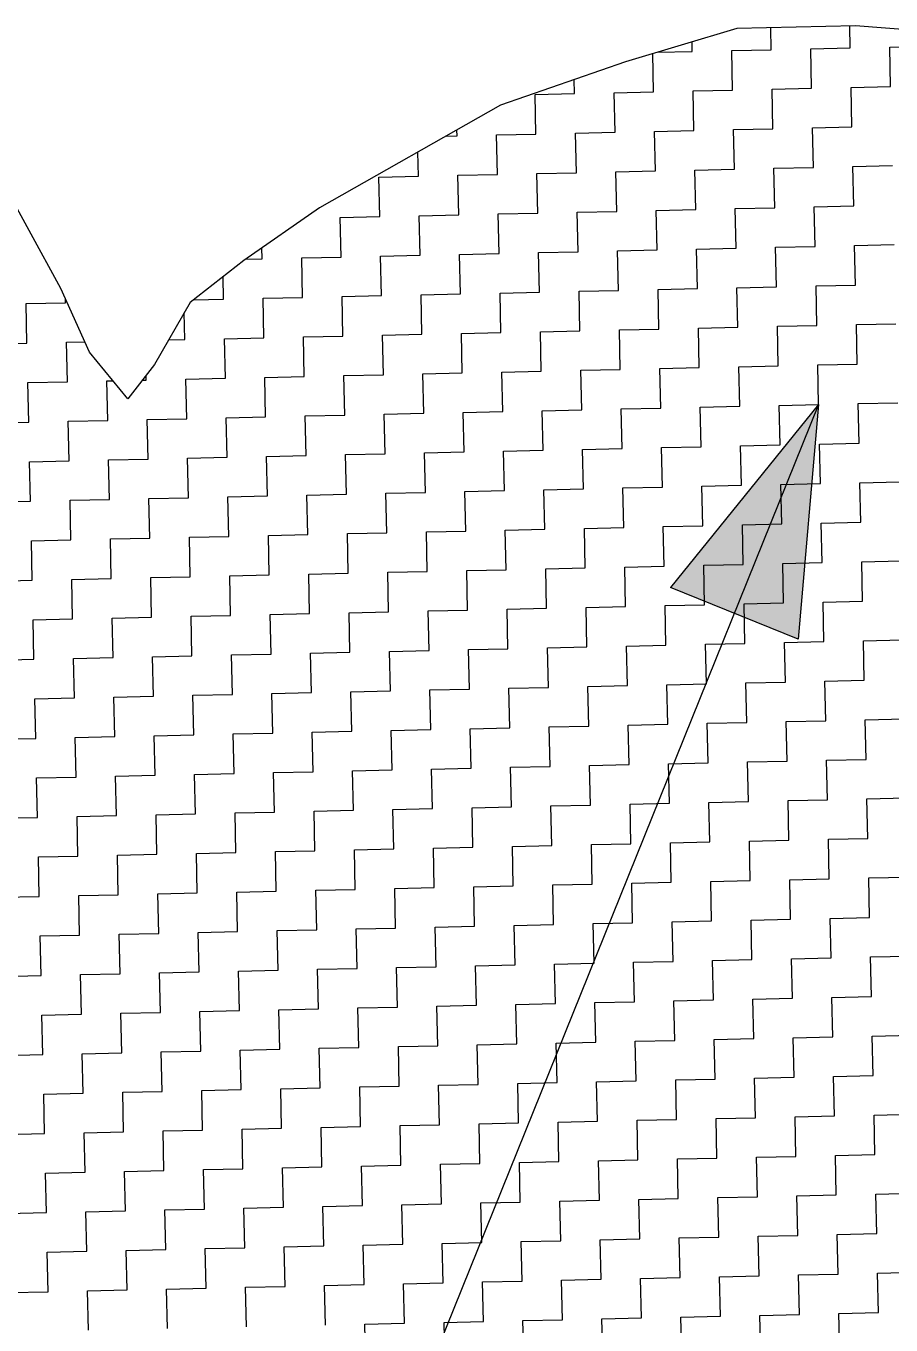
# Model space of a CAD drawing. Header units: metres. Extents: x 281463 to 283423, y 2096851 to 2099007.
# Drawn here: x 282802.3 to 282936.6, y 2098510 to 2098711.6 of the extents above; entities that cross this region are included whole.
import ezdxf

# ---------------------------------------------------------------- set-up
doc = ezdxf.new("R2010")
doc.units = ezdxf.units.M
doc.layers.add('POLY_HATCH', color=12, linetype='Continuous')

msp = doc.modelspace()

# ---------------------------------------------------------------- hatches: boundary and pattern name
h = msp.add_hatch(color=256)
h.paths.add_polyline_path([(282912.29, 2098620.44), (282922.2, 2098616.44), (282925.37, 2098652.83)])
h.paths.add_polyline_path([(282925.37, 2098652.83), (282902.38, 2098624.44), (282912.29, 2098620.44)])

# ---------------------------------------------------------------- linework, layer by layer
for points in [[(282925.37, 2098652.83), (282846.56, 2098457.69)], [(282925.37, 2098652.83), (282902.38, 2098624.44)], [(282925.37, 2098652.83), (282922.2, 2098616.44)], [(282922.2, 2098616.44), (282902.38, 2098624.44)]]:
    msp.add_lwpolyline(points)
at = {"layer": 'POLY_HATCH'}
for p, q in [((282912.65, 2098711.15), (282895.36, 2098706.02)), ((282931.1, 2098711.56), (282912.65, 2098711.15)), ((282947.48, 2098710.35), (282931.1, 2098711.56)), ((282895.36, 2098706.02), (282875.99, 2098699.26)), ((282875.99, 2098699.26), (282847.87, 2098683.35)), ((282807.72, 2098670.85), (282793.98, 2098695.85)), ((282847.87, 2098683.35), (282836.11, 2098675.18)), ((282836.11, 2098675.18), (282827.81, 2098668.66)), ((282812.16, 2098660.93), (282807.72, 2098670.85)), ((282827.81, 2098668.66), (282822.23, 2098659.05)), ((282818.13, 2098653.69), (282812.16, 2098660.93)), ((282822.23, 2098659.05), (282818.13, 2098653.69))]:
    msp.add_line(p, q, dxfattribs=at)
at = {"layer": 'POLY_HATCH', "linetype": 'Continuous'}
for p, q in [((282918, 2098707.88), (282917.93, 2098711.27)), ((282930.27, 2098708.16), (282930.19, 2098711.54)), ((282905.74, 2098707.61), (282905.71, 2098709.09)), ((282911.87, 2098707.75), (282918, 2098707.88)), ((282924.14, 2098708.02), (282930.27, 2098708.16)), ((282924.27, 2098701.89), (282924.14, 2098708.02)), ((282936.4, 2098708.29), (282942.53, 2098708.43)), ((282936.54, 2098702.16), (282936.4, 2098708.29)), ((282899.74, 2098701.34), (282899.61, 2098707.28)), ((282900.31, 2098707.49), (282905.74, 2098707.61)), ((282912.01, 2098701.61), (282911.87, 2098707.75)), ((282887.48, 2098701.07), (282887.43, 2098703.25)), ((282918.14, 2098701.75), (282924.27, 2098701.89)), ((282930.41, 2098702.02), (282936.54, 2098702.16)), ((282930.54, 2098695.89), (282930.41, 2098702.02)), ((282881.35, 2098700.93), (282887.48, 2098701.07)), ((282881.48, 2098694.8), (282881.35, 2098700.93)), ((282893.61, 2098701.2), (282899.74, 2098701.34)), ((282893.75, 2098695.07), (282893.61, 2098701.2)), ((282905.88, 2098701.48), (282912.01, 2098701.61)), ((282906.01, 2098695.34), (282905.88, 2098701.48)), ((282918.28, 2098695.62), (282918.14, 2098701.75)), ((282924.41, 2098695.75), (282930.54, 2098695.89)), ((282867.55, 2098694.48), (282869.22, 2098694.52)), ((282869.22, 2098694.52), (282869.2, 2098695.42)), ((282875.35, 2098694.66), (282881.48, 2098694.8)), ((282875.49, 2098688.53), (282875.35, 2098694.66)), ((282887.62, 2098694.93), (282893.75, 2098695.07)), ((282887.75, 2098688.8), (282887.62, 2098694.93)), ((282899.88, 2098695.21), (282906.01, 2098695.34)), ((282900.02, 2098689.07), (282899.88, 2098695.21)), ((282912.15, 2098695.48), (282918.28, 2098695.62)), ((282912.28, 2098689.35), (282912.15, 2098695.48)), ((282924.55, 2098689.62), (282924.41, 2098695.75)), ((282863.22, 2098688.25), (282863.14, 2098691.99)), ((282930.68, 2098689.76), (282936.81, 2098689.9)), ((282930.82, 2098683.63), (282930.68, 2098689.76)), ((282857.09, 2098688.12), (282863.22, 2098688.25)), ((282857.23, 2098681.98), (282857.09, 2098688.12)), ((282869.36, 2098688.39), (282875.49, 2098688.53)), ((282869.49, 2098682.26), (282869.36, 2098688.39)), ((282881.62, 2098688.66), (282887.75, 2098688.8)), ((282881.76, 2098682.53), (282881.62, 2098688.66)), ((282893.89, 2098688.94), (282900.02, 2098689.07)), ((282894.02, 2098682.8), (282893.89, 2098688.94)), ((282906.15, 2098689.21), (282912.28, 2098689.35)), ((282906.29, 2098683.08), (282906.15, 2098689.21)), ((282918.42, 2098689.49), (282924.55, 2098689.62)), ((282918.55, 2098683.35), (282918.42, 2098689.49)), ((282851.09, 2098681.85), (282857.23, 2098681.98)), ((282851.23, 2098675.71), (282851.09, 2098681.85)), ((282863.36, 2098682.12), (282869.49, 2098682.26)), ((282863.5, 2098675.99), (282863.36, 2098682.12)), ((282875.62, 2098682.39), (282881.76, 2098682.53)), ((282875.76, 2098676.26), (282875.62, 2098682.39)), ((282887.89, 2098682.67), (282894.02, 2098682.8)), ((282888.03, 2098676.54), (282887.89, 2098682.67)), ((282900.16, 2098682.94), (282906.29, 2098683.08)), ((282900.29, 2098676.81), (282900.16, 2098682.94)), ((282912.42, 2098683.22), (282918.55, 2098683.35)), ((282912.56, 2098677.08), (282912.42, 2098683.22)), ((282924.69, 2098683.49), (282930.82, 2098683.63)), ((282924.82, 2098677.36), (282924.69, 2098683.49)), ((282838.97, 2098675.44), (282838.93, 2098677.14)), ((282845.1, 2098675.58), (282851.23, 2098675.71)), ((282857.36, 2098675.85), (282863.5, 2098675.99)), ((282857.5, 2098669.72), (282857.36, 2098675.85)), ((282869.63, 2098676.12), (282875.76, 2098676.26)), ((282869.77, 2098669.99), (282869.63, 2098676.12)), ((282881.89, 2098676.4), (282888.03, 2098676.54)), ((282882.03, 2098670.27), (282881.89, 2098676.4)), ((282894.16, 2098676.67), (282900.29, 2098676.81)), ((282894.3, 2098670.54), (282894.16, 2098676.67)), ((282906.42, 2098676.95), (282912.56, 2098677.08)), ((282906.56, 2098670.81), (282906.42, 2098676.95)), ((282918.69, 2098677.22), (282924.82, 2098677.36)), ((282918.83, 2098671.09), (282918.69, 2098677.22)), ((282930.95, 2098677.49), (282937.09, 2098677.63)), ((282931.09, 2098671.36), (282930.95, 2098677.49)), ((282836.4, 2098675.38), (282838.97, 2098675.44)), ((282845.24, 2098669.44), (282845.1, 2098675.58)), ((282832.97, 2098669.17), (282832.89, 2098672.65)), ((282851.37, 2098669.58), (282857.5, 2098669.72)), ((282851.51, 2098663.45), (282851.37, 2098669.58)), ((282863.63, 2098669.85), (282869.77, 2098669.99)), ((282863.77, 2098663.72), (282863.63, 2098669.85)), ((282875.9, 2098670.13), (282882.03, 2098670.27)), ((282876.04, 2098664), (282875.9, 2098670.13)), ((282888.16, 2098670.4), (282894.3, 2098670.54)), ((282888.3, 2098664.27), (282888.16, 2098670.4)), ((282900.43, 2098670.68), (282906.56, 2098670.81)), ((282900.57, 2098664.54), (282900.43, 2098670.68)), ((282912.69, 2098670.95), (282918.83, 2098671.09)), ((282912.83, 2098664.82), (282912.69, 2098670.95)), ((282924.96, 2098671.22), (282931.09, 2098671.36)), ((282925.1, 2098665.09), (282924.96, 2098671.22)), ((282802.31, 2098668.48), (282808.44, 2098668.62)), ((282802.45, 2098662.35), (282802.31, 2098668.48)), ((282808.44, 2098668.62), (282808.43, 2098669.28)), ((282828.32, 2098669.07), (282832.97, 2098669.17)), ((282839.1, 2098669.31), (282845.24, 2098669.44)), ((282839.24, 2098663.17), (282839.1, 2098669.31)), ((282826.98, 2098662.9), (282826.88, 2098667.06)), ((282857.64, 2098663.58), (282863.77, 2098663.72)), ((282857.78, 2098657.45), (282857.64, 2098663.58)), ((282869.9, 2098663.86), (282876.04, 2098664)), ((282870.04, 2098657.73), (282869.9, 2098663.86)), ((282882.17, 2098664.13), (282888.3, 2098664.27)), ((282882.31, 2098658), (282882.17, 2098664.13)), ((282894.43, 2098664.41), (282900.57, 2098664.54)), ((282894.57, 2098658.27), (282894.43, 2098664.41)), ((282906.7, 2098664.68), (282912.83, 2098664.82)), ((282906.84, 2098658.55), (282906.7, 2098664.68)), ((282918.96, 2098664.96), (282925.1, 2098665.09)), ((282919.1, 2098658.82), (282918.96, 2098664.96)), ((282931.23, 2098665.23), (282937.36, 2098665.37)), ((282931.37, 2098659.1), (282931.23, 2098665.23)), ((282796.31, 2098662.21), (282802.45, 2098662.35)), ((282808.58, 2098662.49), (282811.44, 2098662.55)), ((282808.72, 2098656.36), (282808.58, 2098662.49)), ((282824.43, 2098662.84), (282826.98, 2098662.9)), ((282833.11, 2098663.04), (282839.24, 2098663.17)), ((282833.25, 2098656.9), (282833.11, 2098663.04)), ((282845.37, 2098663.31), (282851.51, 2098663.45)), ((282845.51, 2098657.18), (282845.37, 2098663.31)), ((282863.91, 2098657.59), (282870.04, 2098657.73)), ((282864.05, 2098651.46), (282863.91, 2098657.59)), ((282876.17, 2098657.86), (282882.31, 2098658)), ((282876.31, 2098651.73), (282876.17, 2098657.86)), ((282888.44, 2098658.14), (282894.57, 2098658.27)), ((282888.58, 2098652.01), (282888.44, 2098658.14)), ((282900.7, 2098658.41), (282906.84, 2098658.55)), ((282900.84, 2098652.28), (282900.7, 2098658.41)), ((282912.97, 2098658.69), (282919.1, 2098658.82)), ((282913.11, 2098652.55), (282912.97, 2098658.69)), ((282925.23, 2098658.96), (282931.37, 2098659.1)), ((282925.37, 2098652.83), (282925.23, 2098658.96)), ((282802.58, 2098656.22), (282808.72, 2098656.36)), ((282802.72, 2098650.09), (282802.58, 2098656.22)), ((282814.85, 2098656.49), (282815.8, 2098656.51)), ((282814.98, 2098650.36), (282814.85, 2098656.49)), ((282820.37, 2098656.62), (282820.98, 2098656.63)), ((282820.98, 2098656.63), (282820.96, 2098657.4)), ((282827.11, 2098656.77), (282833.25, 2098656.9)), ((282827.25, 2098650.63), (282827.11, 2098656.77)), ((282839.38, 2098657.04), (282845.51, 2098657.18)), ((282839.51, 2098650.91), (282839.38, 2098657.04)), ((282851.64, 2098657.32), (282857.78, 2098657.45)), ((282851.78, 2098651.18), (282851.64, 2098657.32)), ((282857.91, 2098651.32), (282864.05, 2098651.46)), ((282870.18, 2098651.59), (282876.31, 2098651.73)), ((282870.31, 2098645.46), (282870.18, 2098651.59)), ((282882.44, 2098651.87), (282888.58, 2098652.01)), ((282882.58, 2098645.74), (282882.44, 2098651.87)), ((282894.71, 2098652.14), (282900.84, 2098652.28)), ((282894.84, 2098646.01), (282894.71, 2098652.14)), ((282906.97, 2098652.42), (282913.11, 2098652.55)), ((282907.11, 2098646.28), (282906.97, 2098652.42)), ((282919.24, 2098652.69), (282925.37, 2098652.83)), ((282919.37, 2098646.56), (282919.24, 2098652.69)), ((282931.5, 2098652.96), (282937.64, 2098653.1)), ((282931.64, 2098646.83), (282931.5, 2098652.96)), ((282796.59, 2098649.95), (282802.72, 2098650.09)), ((282808.85, 2098650.22), (282814.98, 2098650.36)), ((282808.99, 2098644.09), (282808.85, 2098650.22)), ((282821.12, 2098650.5), (282827.25, 2098650.63)), ((282821.25, 2098644.37), (282821.12, 2098650.5)), ((282833.38, 2098650.77), (282839.51, 2098650.91)), ((282833.52, 2098644.64), (282833.38, 2098650.77)), ((282845.65, 2098651.05), (282851.78, 2098651.18)), ((282845.78, 2098644.91), (282845.65, 2098651.05)), ((282858.05, 2098645.19), (282857.91, 2098651.32)), ((282864.18, 2098645.32), (282870.31, 2098645.46)), ((282876.45, 2098645.6), (282882.58, 2098645.74)), ((282876.58, 2098639.47), (282876.45, 2098645.6)), ((282888.71, 2098645.87), (282894.84, 2098646.01)), ((282888.85, 2098639.74), (282888.71, 2098645.87)), ((282900.98, 2098646.15), (282907.11, 2098646.28)), ((282901.11, 2098640.01), (282900.98, 2098646.15)), ((282913.24, 2098646.42), (282919.37, 2098646.56)), ((282913.38, 2098640.29), (282913.24, 2098646.42)), ((282925.51, 2098646.69), (282931.64, 2098646.83)), ((282925.64, 2098640.56), (282925.51, 2098646.69)), ((282802.86, 2098643.95), (282808.99, 2098644.09)), ((282802.99, 2098637.82), (282802.86, 2098643.95)), ((282815.12, 2098644.23), (282821.25, 2098644.37)), ((282815.26, 2098638.1), (282815.12, 2098644.23)), ((282827.39, 2098644.5), (282833.52, 2098644.64)), ((282827.52, 2098638.37), (282827.39, 2098644.5)), ((282839.65, 2098644.78), (282845.78, 2098644.91)), ((282839.79, 2098638.64), (282839.65, 2098644.78)), ((282851.92, 2098645.05), (282858.05, 2098645.19)), ((282852.05, 2098638.92), (282851.92, 2098645.05)), ((282864.32, 2098639.19), (282864.18, 2098645.32)), ((282870.45, 2098639.33), (282876.58, 2098639.47)), ((282882.72, 2098639.6), (282888.85, 2098639.74)), ((282882.85, 2098633.47), (282882.72, 2098639.6)), ((282894.98, 2098639.88), (282901.11, 2098640.01)), ((282895.12, 2098633.74), (282894.98, 2098639.88)), ((282907.25, 2098640.15), (282913.38, 2098640.29)), ((282907.38, 2098634.02), (282907.25, 2098640.15)), ((282919.51, 2098640.43), (282925.64, 2098640.56)), ((282919.65, 2098634.29), (282919.51, 2098640.43)), ((282931.78, 2098640.7), (282937.91, 2098640.84)), ((282931.91, 2098634.57), (282931.78, 2098640.7)), ((282796.86, 2098637.68), (282802.99, 2098637.82)), ((282809.13, 2098637.96), (282815.26, 2098638.1)), ((282809.26, 2098631.83), (282809.13, 2098637.96)), ((282821.39, 2098638.23), (282827.52, 2098638.37)), ((282821.53, 2098632.1), (282821.39, 2098638.23)), ((282833.66, 2098638.51), (282839.79, 2098638.64)), ((282833.79, 2098632.37), (282833.66, 2098638.51)), ((282845.92, 2098638.78), (282852.05, 2098638.92)), ((282846.06, 2098632.65), (282845.92, 2098638.78)), ((282858.19, 2098639.05), (282864.32, 2098639.19)), ((282858.32, 2098632.92), (282858.19, 2098639.05)), ((282870.59, 2098633.2), (282870.45, 2098639.33)), ((282876.72, 2098633.33), (282882.85, 2098633.47)), ((282876.86, 2098627.2), (282876.72, 2098633.33)), ((282888.99, 2098633.61), (282895.12, 2098633.74)), ((282889.12, 2098627.47), (282888.99, 2098633.61)), ((282901.25, 2098633.88), (282907.38, 2098634.02)), ((282901.39, 2098627.75), (282901.25, 2098633.88)), ((282913.52, 2098634.16), (282919.65, 2098634.29)), ((282913.65, 2098628.02), (282913.52, 2098634.16)), ((282925.78, 2098634.43), (282931.91, 2098634.57)), ((282925.92, 2098628.3), (282925.78, 2098634.43)), ((282803.13, 2098631.69), (282809.26, 2098631.83)), ((282803.27, 2098625.56), (282803.13, 2098631.69)), ((282815.4, 2098631.96), (282821.53, 2098632.1)), ((282815.53, 2098625.83), (282815.4, 2098631.96)), ((282827.66, 2098632.24), (282833.79, 2098632.37)), ((282827.8, 2098626.1), (282827.66, 2098632.24)), ((282839.93, 2098632.51), (282846.06, 2098632.65)), ((282840.06, 2098626.38), (282839.93, 2098632.51)), ((282852.19, 2098632.79), (282858.32, 2098632.92)), ((282852.33, 2098626.65), (282852.19, 2098632.79)), ((282864.46, 2098633.06), (282870.59, 2098633.2)), ((282864.59, 2098626.93), (282864.46, 2098633.06)), ((282882.99, 2098627.34), (282889.12, 2098627.47)), ((282883.13, 2098621.21), (282882.99, 2098627.34)), ((282895.26, 2098627.61), (282901.39, 2098627.75)), ((282895.39, 2098621.48), (282895.26, 2098627.61)), ((282907.52, 2098627.89), (282913.65, 2098628.02)), ((282907.66, 2098621.75), (282907.52, 2098627.89)), ((282919.79, 2098628.16), (282925.92, 2098628.3)), ((282919.92, 2098622.03), (282919.79, 2098628.16)), ((282932.05, 2098628.43), (282938.18, 2098628.57)), ((282932.19, 2098622.3), (282932.05, 2098628.43)), ((282797.14, 2098625.42), (282803.27, 2098625.56)), ((282809.4, 2098625.69), (282815.53, 2098625.83)), ((282809.54, 2098619.56), (282809.4, 2098625.69)), ((282821.67, 2098625.97), (282827.8, 2098626.1)), ((282821.8, 2098619.83), (282821.67, 2098625.97)), ((282833.93, 2098626.24), (282840.06, 2098626.38)), ((282834.07, 2098620.11), (282833.93, 2098626.24)), ((282846.2, 2098626.52), (282852.33, 2098626.65)), ((282846.33, 2098620.38), (282846.2, 2098626.52)), ((282858.46, 2098626.79), (282864.59, 2098626.93)), ((282858.6, 2098620.66), (282858.46, 2098626.79)), ((282870.73, 2098627.06), (282876.86, 2098627.2)), ((282870.86, 2098620.93), (282870.73, 2098627.06)), ((282877, 2098621.07), (282883.13, 2098621.21)), ((282889.26, 2098621.34), (282895.39, 2098621.48)), ((282889.4, 2098615.21), (282889.26, 2098621.34)), ((282901.53, 2098621.62), (282907.66, 2098621.75)), ((282901.66, 2098615.48), (282901.53, 2098621.62)), ((282913.79, 2098621.89), (282919.92, 2098622.03)), ((282913.93, 2098615.76), (282913.79, 2098621.89)), ((282926.06, 2098622.16), (282932.19, 2098622.3)), ((282926.19, 2098616.03), (282926.06, 2098622.16)), ((282803.4, 2098619.42), (282809.54, 2098619.56)), ((282803.54, 2098613.29), (282803.4, 2098619.42)), ((282815.67, 2098619.7), (282821.8, 2098619.83)), ((282815.81, 2098613.57), (282815.67, 2098619.7)), ((282827.94, 2098619.97), (282834.07, 2098620.11)), ((282828.07, 2098613.84), (282827.94, 2098619.97)), ((282840.2, 2098620.25), (282846.33, 2098620.38)), ((282840.34, 2098614.11), (282840.2, 2098620.25)), ((282852.47, 2098620.52), (282858.6, 2098620.66)), ((282852.6, 2098614.39), (282852.47, 2098620.52)), ((282864.73, 2098620.79), (282870.86, 2098620.93)), ((282864.87, 2098614.66), (282864.73, 2098620.79)), ((282877.13, 2098614.94), (282877, 2098621.07)), ((282883.26, 2098615.07), (282889.4, 2098615.21)), ((282895.53, 2098615.35), (282901.66, 2098615.48)), ((282895.67, 2098609.21), (282895.53, 2098615.35)), ((282907.8, 2098615.62), (282913.93, 2098615.76)), ((282907.93, 2098609.49), (282907.8, 2098615.62)), ((282920.06, 2098615.9), (282926.19, 2098616.03)), ((282920.2, 2098609.76), (282920.06, 2098615.9)), ((282932.33, 2098616.17), (282938.46, 2098616.31)), ((282932.46, 2098610.04), (282932.33, 2098616.17)), ((282797.41, 2098613.15), (282803.54, 2098613.29)), ((282809.67, 2098613.43), (282815.81, 2098613.57)), ((282809.81, 2098607.3), (282809.67, 2098613.43)), ((282821.94, 2098613.7), (282828.07, 2098613.84)), ((282822.08, 2098607.57), (282821.94, 2098613.7)), ((282834.2, 2098613.98), (282840.34, 2098614.11)), ((282834.34, 2098607.84), (282834.2, 2098613.98)), ((282846.47, 2098614.25), (282852.6, 2098614.39)), ((282846.61, 2098608.12), (282846.47, 2098614.25)), ((282858.73, 2098614.52), (282864.87, 2098614.66)), ((282858.87, 2098608.39), (282858.73, 2098614.52)), ((282871, 2098614.8), (282877.13, 2098614.94)), ((282871.14, 2098608.67), (282871, 2098614.8)), ((282883.4, 2098608.94), (282883.26, 2098615.07)), ((282889.53, 2098609.08), (282895.67, 2098609.21)), ((282901.8, 2098609.35), (282907.93, 2098609.49)), ((282901.94, 2098603.22), (282901.8, 2098609.35)), ((282914.06, 2098609.63), (282920.2, 2098609.76)), ((282914.2, 2098603.49), (282914.06, 2098609.63)), ((282926.33, 2098609.9), (282932.46, 2098610.04)), ((282926.47, 2098603.77), (282926.33, 2098609.9)), ((282803.68, 2098607.16), (282809.81, 2098607.3)), ((282803.82, 2098601.03), (282803.68, 2098607.16)), ((282815.94, 2098607.43), (282822.08, 2098607.57)), ((282816.08, 2098601.3), (282815.94, 2098607.43)), ((282828.21, 2098607.71), (282834.34, 2098607.84)), ((282828.35, 2098601.57), (282828.21, 2098607.71)), ((282840.47, 2098607.98), (282846.61, 2098608.12)), ((282840.61, 2098601.85), (282840.47, 2098607.98)), ((282852.74, 2098608.26), (282858.87, 2098608.39)), ((282852.88, 2098602.12), (282852.74, 2098608.26)), ((282865, 2098608.53), (282871.14, 2098608.67)), ((282865.14, 2098602.4), (282865, 2098608.53)), ((282877.27, 2098608.8), (282883.4, 2098608.94)), ((282877.41, 2098602.67), (282877.27, 2098608.8)), ((282889.67, 2098602.94), (282889.53, 2098609.08)), ((282895.8, 2098603.08), (282901.94, 2098603.22)), ((282895.94, 2098596.95), (282895.8, 2098603.08)), ((282908.07, 2098603.36), (282914.2, 2098603.49)), ((282908.21, 2098597.22), (282908.07, 2098603.36)), ((282920.33, 2098603.63), (282926.47, 2098603.77)), ((282920.47, 2098597.5), (282920.33, 2098603.63)), ((282932.6, 2098603.9), (282938.73, 2098604.04)), ((282932.74, 2098597.77), (282932.6, 2098603.9)), ((282809.95, 2098601.16), (282816.08, 2098601.3)), ((282810.09, 2098595.03), (282809.95, 2098601.16)), ((282822.21, 2098601.44), (282828.35, 2098601.57)), ((282822.35, 2098595.3), (282822.21, 2098601.44)), ((282834.48, 2098601.71), (282840.61, 2098601.85)), ((282834.62, 2098595.58), (282834.48, 2098601.71)), ((282846.74, 2098601.99), (282852.88, 2098602.12)), ((282846.88, 2098595.85), (282846.74, 2098601.99)), ((282859.01, 2098602.26), (282865.14, 2098602.4)), ((282859.15, 2098596.13), (282859.01, 2098602.26)), ((282871.27, 2098602.53), (282877.41, 2098602.67)), ((282871.41, 2098596.4), (282871.27, 2098602.53)), ((282883.54, 2098602.81), (282889.67, 2098602.94)), ((282883.68, 2098596.68), (282883.54, 2098602.81)), ((282797.68, 2098600.89), (282803.82, 2098601.03)), ((282902.07, 2098597.09), (282908.21, 2098597.22)), ((282902.21, 2098590.95), (282902.07, 2098597.09)), ((282914.34, 2098597.36), (282920.47, 2098597.5)), ((282914.48, 2098591.23), (282914.34, 2098597.36)), ((282926.6, 2098597.63), (282932.74, 2098597.77)), ((282926.74, 2098591.5), (282926.6, 2098597.63)), ((282803.95, 2098594.89), (282810.09, 2098595.03)), ((282816.22, 2098595.17), (282822.35, 2098595.3)), ((282816.36, 2098589.04), (282816.22, 2098595.17)), ((282828.48, 2098595.44), (282834.62, 2098595.58)), ((282828.62, 2098589.31), (282828.48, 2098595.44)), ((282840.75, 2098595.72), (282846.88, 2098595.85)), ((282840.89, 2098589.58), (282840.75, 2098595.72)), ((282853.01, 2098595.99), (282859.15, 2098596.13)), ((282853.15, 2098589.86), (282853.01, 2098595.99)), ((282865.28, 2098596.26), (282871.41, 2098596.4)), ((282865.42, 2098590.13), (282865.28, 2098596.26)), ((282877.54, 2098596.54), (282883.68, 2098596.68)), ((282877.68, 2098590.41), (282877.54, 2098596.54)), ((282889.81, 2098596.81), (282895.94, 2098596.95)), ((282889.95, 2098590.68), (282889.81, 2098596.81)), ((282804.09, 2098588.76), (282803.95, 2098594.89)), ((282908.34, 2098591.09), (282914.48, 2098591.23)), ((282908.48, 2098584.96), (282908.34, 2098591.09)), ((282920.61, 2098591.36), (282926.74, 2098591.5)), ((282920.75, 2098585.23), (282920.61, 2098591.36)), ((282932.87, 2098591.64), (282939.01, 2098591.78)), ((282933.01, 2098585.51), (282932.87, 2098591.64)), ((282810.22, 2098588.9), (282816.36, 2098589.04)), ((282822.49, 2098589.17), (282828.62, 2098589.31)), ((282822.62, 2098583.04), (282822.49, 2098589.17)), ((282834.75, 2098589.45), (282840.89, 2098589.58)), ((282834.89, 2098583.31), (282834.75, 2098589.45)), ((282847.02, 2098589.72), (282853.15, 2098589.86)), ((282847.15, 2098583.59), (282847.02, 2098589.72)), ((282859.28, 2098589.99), (282865.42, 2098590.13)), ((282859.42, 2098583.86), (282859.28, 2098589.99)), ((282871.55, 2098590.27), (282877.68, 2098590.41)), ((282871.69, 2098584.14), (282871.55, 2098590.27)), ((282883.81, 2098590.54), (282889.95, 2098590.68)), ((282883.95, 2098584.41), (282883.81, 2098590.54)), ((282896.08, 2098590.82), (282902.21, 2098590.95)), ((282896.22, 2098584.68), (282896.08, 2098590.82)), ((282797.96, 2098588.62), (282804.09, 2098588.76)), ((282810.36, 2098582.77), (282810.22, 2098588.9)), ((282902.35, 2098584.82), (282908.48, 2098584.96)), ((282914.61, 2098585.1), (282920.75, 2098585.23)), ((282914.75, 2098578.96), (282914.61, 2098585.1)), ((282926.88, 2098585.37), (282933.01, 2098585.51)), ((282927.01, 2098579.24), (282926.88, 2098585.37)), ((282816.49, 2098582.9), (282822.62, 2098583.04)), ((282828.76, 2098583.18), (282834.89, 2098583.31)), ((282828.89, 2098577.04), (282828.76, 2098583.18)), ((282841.02, 2098583.45), (282847.15, 2098583.59)), ((282841.16, 2098577.32), (282841.02, 2098583.45)), ((282853.29, 2098583.72), (282859.42, 2098583.86)), ((282853.42, 2098577.59), (282853.29, 2098583.72)), ((282865.55, 2098584), (282871.69, 2098584.14)), ((282865.69, 2098577.87), (282865.55, 2098584)), ((282877.82, 2098584.27), (282883.95, 2098584.41)), ((282877.95, 2098578.14), (282877.82, 2098584.27)), ((282890.08, 2098584.55), (282896.22, 2098584.68)), ((282890.22, 2098578.41), (282890.08, 2098584.55)), ((282902.48, 2098578.69), (282902.35, 2098584.82)), ((282804.23, 2098582.63), (282810.36, 2098582.77)), ((282804.36, 2098576.5), (282804.23, 2098582.63)), ((282816.63, 2098576.77), (282816.49, 2098582.9)), ((282908.62, 2098578.83), (282914.75, 2098578.96)), ((282920.88, 2098579.1), (282927.01, 2098579.24)), ((282921.02, 2098572.97), (282920.88, 2098579.1)), ((282933.15, 2098579.37), (282939.28, 2098579.51)), ((282933.28, 2098573.24), (282933.15, 2098579.37)), ((282822.76, 2098576.91), (282828.89, 2098577.04)), ((282822.9, 2098570.77), (282822.76, 2098576.91)), ((282835.03, 2098577.18), (282841.16, 2098577.32)), ((282835.16, 2098571.05), (282835.03, 2098577.18)), ((282847.29, 2098577.46), (282853.42, 2098577.59)), ((282847.43, 2098571.32), (282847.29, 2098577.46)), ((282859.56, 2098577.73), (282865.69, 2098577.87)), ((282859.69, 2098571.6), (282859.56, 2098577.73)), ((282871.82, 2098578), (282877.95, 2098578.14)), ((282871.96, 2098571.87), (282871.82, 2098578)), ((282884.09, 2098578.28), (282890.22, 2098578.41)), ((282884.22, 2098572.15), (282884.09, 2098578.28)), ((282896.35, 2098578.55), (282902.48, 2098578.69)), ((282896.49, 2098572.42), (282896.35, 2098578.55)), ((282908.75, 2098572.69), (282908.62, 2098578.83)), ((282798.23, 2098576.36), (282804.36, 2098576.5)), ((282810.5, 2098576.63), (282816.63, 2098576.77)), ((282810.63, 2098570.5), (282810.5, 2098576.63)), ((282914.89, 2098572.83), (282921.02, 2098572.97)), ((282915.02, 2098566.7), (282914.89, 2098572.83)), ((282927.15, 2098573.1), (282933.28, 2098573.24)), ((282927.29, 2098566.97), (282927.15, 2098573.1)), ((282829.03, 2098570.91), (282835.16, 2098571.05)), ((282829.17, 2098564.78), (282829.03, 2098570.91)), ((282841.3, 2098571.19), (282847.43, 2098571.32)), ((282841.43, 2098565.05), (282841.3, 2098571.19)), ((282853.56, 2098571.46), (282859.69, 2098571.6)), ((282853.7, 2098565.33), (282853.56, 2098571.46)), ((282865.83, 2098571.73), (282871.96, 2098571.87)), ((282865.96, 2098565.6), (282865.83, 2098571.73)), ((282878.09, 2098572.01), (282884.22, 2098572.15)), ((282878.23, 2098565.88), (282878.09, 2098572.01)), ((282890.36, 2098572.28), (282896.49, 2098572.42)), ((282890.49, 2098566.15), (282890.36, 2098572.28)), ((282902.62, 2098572.56), (282908.75, 2098572.69)), ((282902.76, 2098566.42), (282902.62, 2098572.56)), ((282804.5, 2098570.36), (282810.63, 2098570.5)), ((282804.64, 2098564.23), (282804.5, 2098570.36)), ((282816.77, 2098570.64), (282822.9, 2098570.77)), ((282816.9, 2098564.51), (282816.77, 2098570.64)), ((282921.16, 2098566.83), (282927.29, 2098566.97)), ((282921.29, 2098560.7), (282921.16, 2098566.83)), ((282933.42, 2098567.11), (282939.55, 2098567.25)), ((282933.56, 2098560.98), (282933.42, 2098567.11)), ((282823.04, 2098564.64), (282829.17, 2098564.78)), ((282835.3, 2098564.92), (282841.43, 2098565.05)), ((282835.44, 2098558.78), (282835.3, 2098564.92)), ((282847.57, 2098565.19), (282853.7, 2098565.33)), ((282847.7, 2098559.06), (282847.57, 2098565.19)), ((282859.83, 2098565.46), (282865.96, 2098565.6)), ((282859.97, 2098559.33), (282859.83, 2098565.46)), ((282872.1, 2098565.74), (282878.23, 2098565.88)), ((282872.23, 2098559.61), (282872.1, 2098565.74)), ((282884.36, 2098566.01), (282890.49, 2098566.15)), ((282884.5, 2098559.88), (282884.36, 2098566.01)), ((282896.63, 2098566.29), (282902.76, 2098566.42)), ((282896.76, 2098560.15), (282896.63, 2098566.29)), ((282908.89, 2098566.56), (282915.02, 2098566.7)), ((282909.03, 2098560.43), (282908.89, 2098566.56)), ((282798.51, 2098564.09), (282804.64, 2098564.23)), ((282810.77, 2098564.37), (282816.9, 2098564.51)), ((282810.91, 2098558.24), (282810.77, 2098564.37)), ((282823.17, 2098558.51), (282823.04, 2098564.64)), ((282927.43, 2098560.84), (282933.56, 2098560.98)), ((282927.56, 2098554.71), (282927.43, 2098560.84)), ((282829.31, 2098558.65), (282835.44, 2098558.78)), ((282841.57, 2098558.92), (282847.7, 2098559.06)), ((282841.71, 2098552.79), (282841.57, 2098558.92)), ((282853.84, 2098559.19), (282859.97, 2098559.33)), ((282853.97, 2098553.06), (282853.84, 2098559.19)), ((282866.1, 2098559.47), (282872.23, 2098559.61)), ((282866.24, 2098553.34), (282866.1, 2098559.47)), ((282878.37, 2098559.74), (282884.5, 2098559.88)), ((282878.5, 2098553.61), (282878.37, 2098559.74)), ((282890.63, 2098560.02), (282896.76, 2098560.15)), ((282890.77, 2098553.88), (282890.63, 2098560.02)), ((282902.9, 2098560.29), (282909.03, 2098560.43)), ((282903.03, 2098554.16), (282902.9, 2098560.29)), ((282915.16, 2098560.57), (282921.29, 2098560.7)), ((282915.3, 2098554.43), (282915.16, 2098560.57)), ((282804.78, 2098558.1), (282810.91, 2098558.24)), ((282804.91, 2098551.97), (282804.78, 2098558.1)), ((282817.04, 2098558.37), (282823.17, 2098558.51)), ((282817.18, 2098552.24), (282817.04, 2098558.37)), ((282829.44, 2098552.51), (282829.31, 2098558.65)), ((282921.43, 2098554.57), (282927.56, 2098554.71)), ((282933.7, 2098554.84), (282939.83, 2098554.98)), ((282933.83, 2098548.71), (282933.7, 2098554.84)), ((282835.57, 2098552.65), (282841.71, 2098552.79)), ((282847.84, 2098552.93), (282853.97, 2098553.06)), ((282847.98, 2098546.79), (282847.84, 2098552.93)), ((282860.11, 2098553.2), (282866.24, 2098553.34)), ((282860.24, 2098547.07), (282860.11, 2098553.2)), ((282872.37, 2098553.47), (282878.5, 2098553.61)), ((282872.51, 2098547.34), (282872.37, 2098553.47)), ((282884.64, 2098553.75), (282890.77, 2098553.88)), ((282884.77, 2098547.61), (282884.64, 2098553.75)), ((282896.9, 2098554.02), (282903.03, 2098554.16)), ((282897.04, 2098547.89), (282896.9, 2098554.02)), ((282909.17, 2098554.3), (282915.3, 2098554.43)), ((282909.3, 2098548.16), (282909.17, 2098554.3)), ((282921.57, 2098548.44), (282921.43, 2098554.57)), ((282798.78, 2098551.83), (282804.91, 2098551.97)), ((282811.04, 2098552.1), (282817.18, 2098552.24)), ((282811.18, 2098545.97), (282811.04, 2098552.1)), ((282823.31, 2098552.38), (282829.44, 2098552.51)), ((282823.45, 2098546.24), (282823.31, 2098552.38)), ((282835.71, 2098546.52), (282835.57, 2098552.65)), ((282927.7, 2098548.57), (282933.83, 2098548.71)), ((282841.84, 2098546.66), (282847.98, 2098546.79)), ((282841.98, 2098540.52), (282841.84, 2098546.66)), ((282854.11, 2098546.93), (282860.24, 2098547.07)), ((282854.25, 2098540.8), (282854.11, 2098546.93)), ((282866.37, 2098547.2), (282872.51, 2098547.34)), ((282866.51, 2098541.07), (282866.37, 2098547.2)), ((282878.64, 2098547.48), (282884.77, 2098547.61)), ((282878.78, 2098541.35), (282878.64, 2098547.48)), ((282890.9, 2098547.75), (282897.04, 2098547.89)), ((282891.04, 2098541.62), (282890.9, 2098547.75)), ((282903.17, 2098548.03), (282909.3, 2098548.16)), ((282903.31, 2098541.89), (282903.17, 2098548.03)), ((282915.43, 2098548.3), (282921.57, 2098548.44)), ((282915.57, 2098542.17), (282915.43, 2098548.3)), ((282927.84, 2098542.44), (282927.7, 2098548.57)), ((282805.05, 2098545.83), (282811.18, 2098545.97)), ((282805.19, 2098539.7), (282805.05, 2098545.83)), ((282817.31, 2098546.11), (282823.45, 2098546.24)), ((282817.45, 2098539.97), (282817.31, 2098546.11)), ((282829.58, 2098546.38), (282835.71, 2098546.52)), ((282829.72, 2098540.25), (282829.58, 2098546.38)), ((282933.97, 2098542.58), (282940.1, 2098542.72)), ((282848.11, 2098540.66), (282854.25, 2098540.8)), ((282848.25, 2098534.53), (282848.11, 2098540.66)), ((282860.38, 2098540.93), (282866.51, 2098541.07)), ((282860.52, 2098534.8), (282860.38, 2098540.93)), ((282872.64, 2098541.21), (282878.78, 2098541.35)), ((282872.78, 2098535.08), (282872.64, 2098541.21)), ((282884.91, 2098541.48), (282891.04, 2098541.62)), ((282885.05, 2098535.35), (282884.91, 2098541.48)), ((282897.17, 2098541.76), (282903.31, 2098541.89)), ((282897.31, 2098535.62), (282897.17, 2098541.76)), ((282909.44, 2098542.03), (282915.57, 2098542.17)), ((282909.58, 2098535.9), (282909.44, 2098542.03)), ((282921.7, 2098542.3), (282927.84, 2098542.44)), ((282921.84, 2098536.17), (282921.7, 2098542.3)), ((282934.11, 2098536.45), (282933.97, 2098542.58)), ((282799.05, 2098539.56), (282805.19, 2098539.7)), ((282811.32, 2098539.84), (282817.45, 2098539.97)), ((282811.46, 2098533.71), (282811.32, 2098539.84)), ((282823.58, 2098540.11), (282829.72, 2098540.25)), ((282823.72, 2098533.98), (282823.58, 2098540.11)), ((282835.85, 2098540.39), (282841.98, 2098540.52)), ((282835.99, 2098534.25), (282835.85, 2098540.39)), ((282854.38, 2098534.66), (282860.52, 2098534.8)), ((282854.52, 2098528.53), (282854.38, 2098534.66)), ((282866.65, 2098534.94), (282872.78, 2098535.08)), ((282866.79, 2098528.81), (282866.65, 2098534.94)), ((282878.91, 2098535.21), (282885.05, 2098535.35)), ((282879.05, 2098529.08), (282878.91, 2098535.21)), ((282891.18, 2098535.49), (282897.31, 2098535.62)), ((282891.32, 2098529.35), (282891.18, 2098535.49)), ((282903.44, 2098535.76), (282909.58, 2098535.9)), ((282903.58, 2098529.63), (282903.44, 2098535.76)), ((282915.71, 2098536.04), (282921.84, 2098536.17)), ((282915.85, 2098529.9), (282915.71, 2098536.04)), ((282927.97, 2098536.31), (282934.11, 2098536.45)), ((282928.11, 2098530.18), (282927.97, 2098536.31)), ((282805.32, 2098533.57), (282811.46, 2098533.71)), ((282805.46, 2098527.44), (282805.32, 2098533.57)), ((282817.59, 2098533.84), (282823.72, 2098533.98)), ((282817.73, 2098527.71), (282817.59, 2098533.84)), ((282829.85, 2098534.12), (282835.99, 2098534.25)), ((282829.99, 2098527.98), (282829.85, 2098534.12)), ((282842.12, 2098534.39), (282848.25, 2098534.53)), ((282842.26, 2098528.26), (282842.12, 2098534.39)), ((282848.39, 2098528.4), (282854.52, 2098528.53)), ((282860.65, 2098528.67), (282866.79, 2098528.81)), ((282860.79, 2098522.54), (282860.65, 2098528.67)), ((282872.92, 2098528.94), (282879.05, 2098529.08)), ((282873.06, 2098522.81), (282872.92, 2098528.94)), ((282885.18, 2098529.22), (282891.32, 2098529.35)), ((282885.32, 2098523.08), (282885.18, 2098529.22)), ((282897.45, 2098529.49), (282903.58, 2098529.63)), ((282897.59, 2098523.36), (282897.45, 2098529.49)), ((282909.71, 2098529.77), (282915.85, 2098529.9)), ((282909.85, 2098523.63), (282909.71, 2098529.77)), ((282921.98, 2098530.04), (282928.11, 2098530.18)), ((282922.12, 2098523.91), (282921.98, 2098530.04)), ((282934.24, 2098530.31), (282940.38, 2098530.45)), ((282934.38, 2098524.18), (282934.24, 2098530.31)), ((282799.33, 2098527.3), (282805.46, 2098527.44)), ((282811.59, 2098527.57), (282817.73, 2098527.71)), ((282811.73, 2098521.44), (282811.59, 2098527.57)), ((282823.86, 2098527.85), (282829.99, 2098527.98)), ((282824, 2098521.71), (282823.86, 2098527.85)), ((282836.12, 2098528.12), (282842.26, 2098528.26)), ((282836.26, 2098521.99), (282836.12, 2098528.12)), ((282848.53, 2098522.26), (282848.39, 2098528.4)), ((282854.66, 2098522.4), (282860.79, 2098522.54)), ((282866.92, 2098522.67), (282873.06, 2098522.81)), ((282867.06, 2098516.54), (282866.92, 2098522.67)), ((282879.19, 2098522.95), (282885.32, 2098523.08)), ((282879.32, 2098516.82), (282879.19, 2098522.95)), ((282891.45, 2098523.22), (282897.59, 2098523.36)), ((282891.59, 2098517.09), (282891.45, 2098523.22)), ((282903.72, 2098523.5), (282909.85, 2098523.63)), ((282903.86, 2098517.36), (282903.72, 2098523.5)), ((282915.98, 2098523.77), (282922.12, 2098523.91)), ((282916.12, 2098517.64), (282915.98, 2098523.77)), ((282928.25, 2098524.04), (282934.38, 2098524.18)), ((282928.39, 2098517.91), (282928.25, 2098524.04)), ((282805.6, 2098521.3), (282811.73, 2098521.44)), ((282805.73, 2098515.17), (282805.6, 2098521.3)), ((282817.86, 2098521.58), (282824, 2098521.71)), ((282818, 2098515.44), (282817.86, 2098521.58)), ((282830.13, 2098521.85), (282836.26, 2098521.99)), ((282830.26, 2098515.72), (282830.13, 2098521.85)), ((282842.39, 2098522.13), (282848.53, 2098522.26)), ((282842.53, 2098515.99), (282842.39, 2098522.13)), ((282854.79, 2098516.27), (282854.66, 2098522.4)), ((282860.93, 2098516.4), (282867.06, 2098516.54)), ((282861.06, 2098510.27), (282860.93, 2098516.4)), ((282873.19, 2098516.68), (282879.32, 2098516.82)), ((282873.33, 2098510.55), (282873.19, 2098516.68)), ((282885.46, 2098516.95), (282891.59, 2098517.09)), ((282885.59, 2098510.82), (282885.46, 2098516.95)), ((282897.72, 2098517.23), (282903.86, 2098517.36)), ((282897.86, 2098511.09), (282897.72, 2098517.23)), ((282909.99, 2098517.5), (282916.12, 2098517.64)), ((282910.12, 2098511.37), (282909.99, 2098517.5)), ((282922.25, 2098517.77), (282928.39, 2098517.91)), ((282922.39, 2098511.64), (282922.25, 2098517.77)), ((282934.52, 2098518.05), (282940.65, 2098518.19)), ((282934.65, 2098511.92), (282934.52, 2098518.05)), ((282799.6, 2098515.03), (282805.73, 2098515.17)), ((282811.87, 2098515.31), (282818, 2098515.44)), ((282812, 2098509.18), (282811.87, 2098515.31)), ((282824.13, 2098515.58), (282830.26, 2098515.72)), ((282824.27, 2098509.45), (282824.13, 2098515.58)), ((282836.4, 2098515.86), (282842.53, 2098515.99)), ((282836.53, 2098509.72), (282836.4, 2098515.86)), ((282848.66, 2098516.13), (282854.79, 2098516.27)), ((282848.8, 2098510), (282848.66, 2098516.13)), ((282867.2, 2098510.41), (282873.33, 2098510.55)), ((282867.33, 2098504.28), (282867.2, 2098510.41)), ((282879.46, 2098510.68), (282885.59, 2098510.82)), ((282879.6, 2098504.55), (282879.46, 2098510.68)), ((282891.73, 2098510.96), (282897.86, 2098511.09)), ((282891.86, 2098504.82), (282891.73, 2098510.96)), ((282903.99, 2098511.23), (282910.12, 2098511.37)), ((282904.13, 2098505.1), (282903.99, 2098511.23)), ((282916.26, 2098511.5), (282922.39, 2098511.64)), ((282916.39, 2098505.37), (282916.26, 2098511.5)), ((282928.52, 2098511.78), (282934.65, 2098511.92)), ((282928.66, 2098505.65), (282928.52, 2098511.78)), ((282854.93, 2098510.13), (282861.06, 2098510.27)), ((282855.07, 2098504), (282854.93, 2098510.13))]:
    msp.add_line(p, q, dxfattribs=at)

doc.saveas('drawing.dxf')
